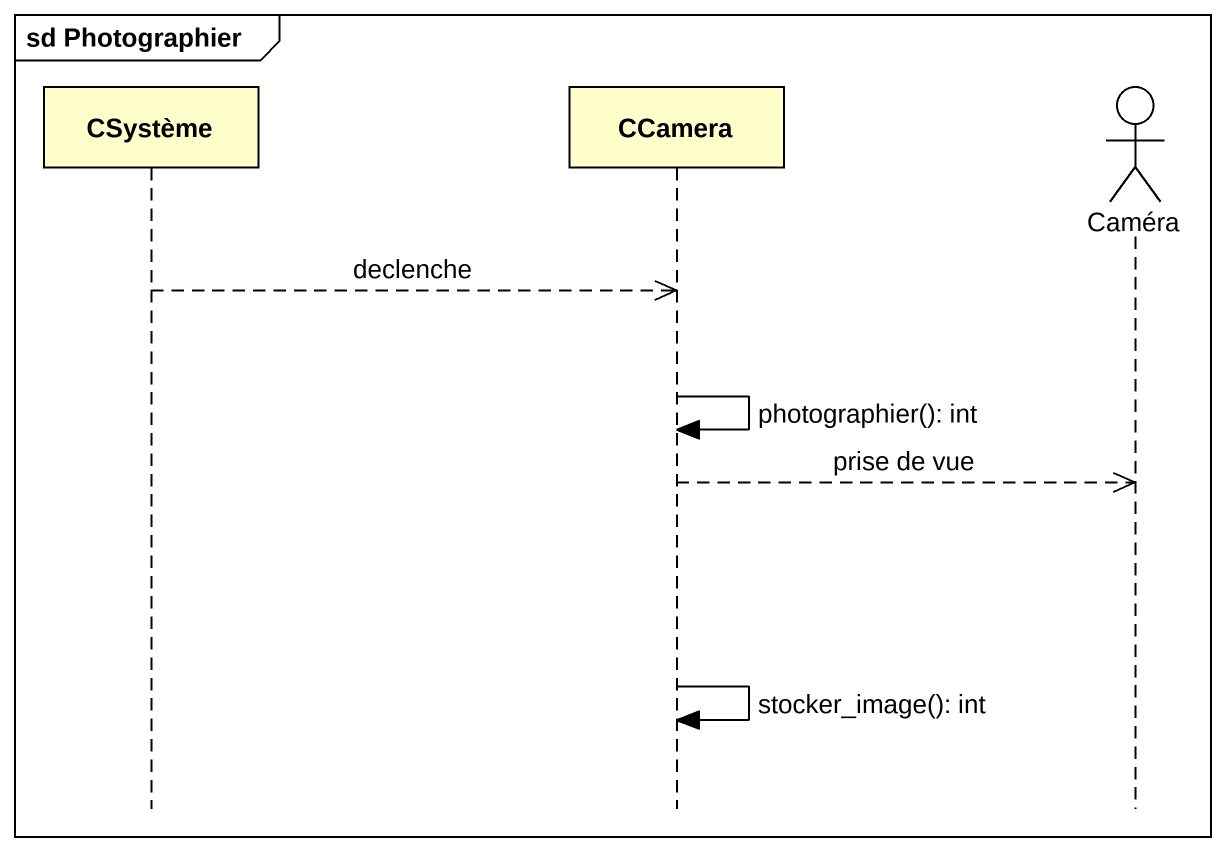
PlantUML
@startuml
mainframe sd Photographier
hide footbox
participant CSystème
participant CCamera
actor Caméra

CSystème -->> CCamera : declenche
CCamera -> CCamera : photographier(): int
CCamera -->> Caméra : prise de vue
CCamera -> CCamera : stocker_image(): int
@enduml
